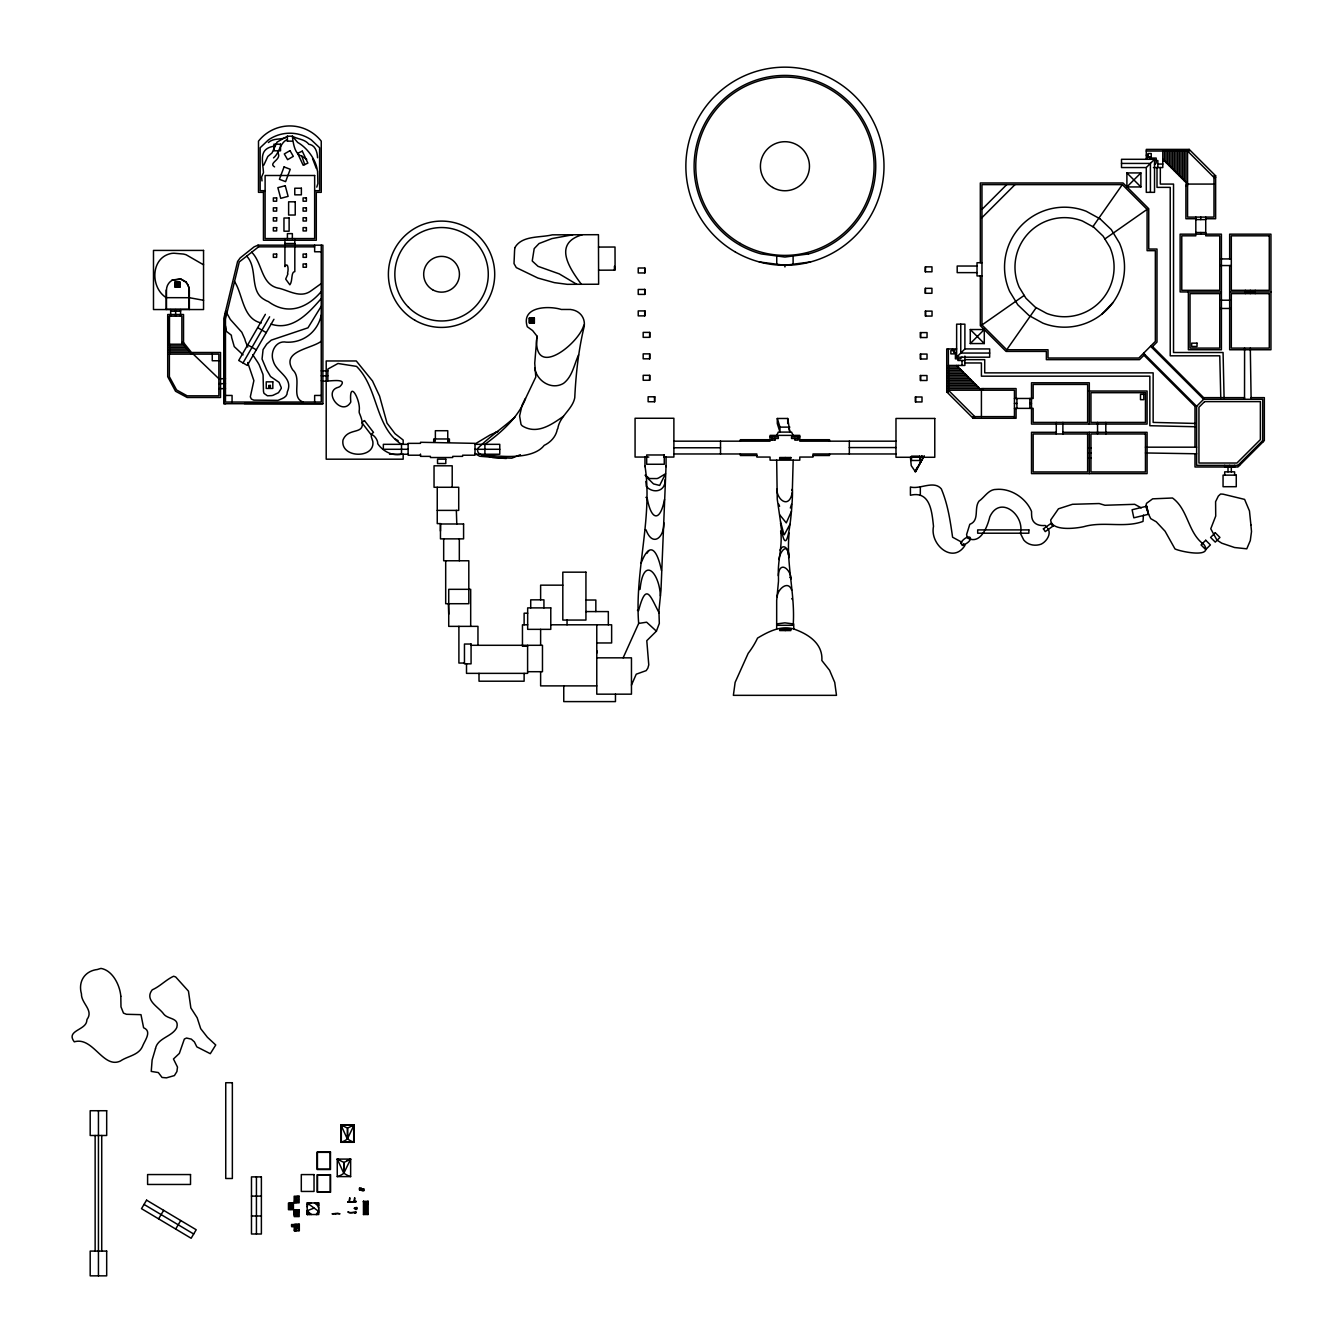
<?xml version="1.0" encoding="UTF-8"?>
<svg xmlns="http://www.w3.org/2000/svg" width="1343" height="1343" viewBox="0 0 1343 1343"><rect width="100%" height="100%" fill="white"/><g stroke="black" fill="none" stroke-linecap="round" stroke-linejoin="round"><path stroke-width="1.5" d="M191.596 354.132L181.876 342.583L181.876 316.159L169.369 316.159L169.369 344.228L183.219 344.228M290.105 1209.405L289.383 1208.18L290.105 1209.405L290.81 1208.163L289.702 1206.618L291.129 1206.602L291.951 1208.885L292.656 1207.642L291.23 1207.659L292.656 1207.642M296.635 1215.331L295.477 1214.458L296.182 1213.216L296.904 1214.441L295.376 1216.086L296.652 1215.969L296.081 1214.827L295.376 1216.086L297.626 1214.441L297.642 1216.086M644.707 315.874L644.707 310.921M644.741 294.402L644.741 289.45M644.758 272.948L644.774 267.996L638.227 267.996L638.227 272.948L644.825 272.948L644.825 267.996M649.576 380.27L649.576 375.318L643.179 375.318L643.179 380.27L649.777 380.27L649.777 375.318M649.592 358.816L649.609 353.864L643.179 353.864L643.179 358.816L649.777 358.816L649.777 353.864M649.626 337.345L649.643 332.392L643.179 332.392L643.179 337.345L649.777 337.345L649.777 332.392M654.494 401.742L654.511 396.789M631.462 685.098L636.246 674.186L646.184 670.627L647.846 668.143L648.77 664.869L646.789 640.678L656.408 631.16L659.312 623.437L658.926 610.796L660.974 590.484L666.061 465.803M925.344 293.278L925.344 288.325L931.941 288.325L931.941 293.278L925.344 293.278L925.428 288.325M925.361 271.806L925.377 266.854L931.975 266.854L931.975 271.806L925.361 271.806L925.428 266.854M780.501 521.604L777.244 499.143L776.674 460.162M778.487 580.73L778.487 577.49M778.487 581.284L776.674 600.522L776.674 628.893M780.501 522.847C787.132 574.3 793.394 499.109 792.387 489.121L793.176 460.162M224.852 314.245L223.828 403.538L225.641 403.706M778.487 576.97C777.211 561.441 782.851 546.332 780.652 530.888M297.827 1229.164L298.734 1229.181M263.765 165.189L267.828 156.459L272.058 152.917L277.011 142.14L287.402 136.197L292.354 136.197C293.16 142.593 294.52 154.411 301.839 156.157L304.76 164.652M789.969 524.307L784.295 534.799A2.904 2.904 0 0 1 783.724 533.708L780.585 521.755M570.825 309.478L562.566 309.461A36.849 36.849 0 0 1 561.374 309.478C548.38 305.465 520.698 306.473 527.295 326.752L532.6 330.563L536.965 336.086L534.732 363.214L535.807 376.98L526.288 396.94C518.633 417.153 501.98 431.875 484.907 444.332L484.907 454.723C499.646 456.519 532.751 460.196 544.184 445.356C550.563 442.367 556.019 436.609 557.295 429.273L557.781 428.753C559.511 416.212 572.403 409.632 574.754 397.78C575.862 374.647 578.346 351.581 583.55 329.119C586.606 319.449 580.797 310.921 571.228 309.595M790.356 508.04L791.514 504.364M1244.592 348.106L1244.525 399.291M596.779 650.667L596.779 653.134M289.467 1203.966L289.467 1204.973M289.903 1203.882L289.903 1205.04M291.162 1204.705L290.827 1203.479L290.122 1204.604L291.078 1203.63M290.625 1203.446L290.659 1204.705L290.743 1203.63M536.965 336.086L536.747 338.973M789.164 533.02C785.856 563.959 795.409 594.261 793.176 625.284L776.674 625.284M335.884 1213.552C328.599 1213.837 333.098 1214.173 337.613 1213.35C343.439 1214.425 337.513 1213.333 335.733 1213.686M355.777 1212.293C353.713 1212.259 348.542 1213.468 347.904 1211.789C349.348 1214.223 360.159 1210.631 354.921 1213.333C355.895 1211.94 356.466 1212.209 355.71 1212.427M644.959 465.803C653.034 517.609 634.484 571.211 638.664 623.437L623.135 657.835M778.252 591.088L777.647 592.364M366.874 1202.371A7.454 6.262 77.1 0 1 368.032 1201.347L365.8 1212.024A9.082 7.638 77.1 0 1 363.483 1214.525L368.032 1214.492L368.032 1201.364L363.466 1201.364L363.466 1214.492M663.727 522.612C664.6 537.116 652.732 547.843 646.084 529.981L645.446 529.578M294.402 1209.909L294.016 1211.99L295.611 1212.393L296.014 1210.782L294.402 1210.396M294.604 1211.638L294.201 1213.233L295.813 1213.636L296.199 1212.024M295.544 1212.276L295.947 1210.177L294.335 1209.791L293.949 1211.403L297.626 1212.36L298.012 1210.748L296.417 1210.362L295.729 1213.518M297.542 1212.242L297.894 1210.832L296.484 1210.479M297.542 1225.269L297.206 1226.679L298.683 1227.133L299.086 1225.538L297.474 1225.135L297.088 1226.747L298.616 1227.015M288.846 1204.419L289.047 1203.345M525.281 398.468L522.074 405.099L519.607 415.977L520.983 424.22A4.969 4.969 0 0 0 522.679 426.134C537.267 434.813 551.704 424.539 563.456 416.28M664.5 499.462C660.118 522.326 651.187 520.748 647.175 498.102L645.916 497.346M307.178 1206.87L308.084 1203.882L311.257 1202.959M665.087 479.72C665.658 491.672 653.134 494.023 646.336 486.451L645.882 481.466M778.369 575.694C779.158 559.779 791.01 569.331 790.943 579.051M583.819 325.14C579.186 343.086 535.152 378.793 536.629 339.897M777.228 596.812C777.295 589.476 788.207 579.639 791.665 590.114M318.727 1209.942L316.83 1214.525L318.727 1212.544M316.78 187.13L317.888 183.504L317.586 171.3A6.362 6.362 0 0 1 317.183 169.571C315.622 158.961 306.473 147.243 297.693 142.459L292.354 136.197C298.045 139.454 304.676 138.967 308.924 144.339A9.166 9.166 0 0 0 310.032 144.473C315.655 145.934 317.317 152.598 317.569 157.769M780.031 550.126C784.043 541.447 790.322 551.654 788.626 557.899M321.246 306.204L307.967 327.826L271.286 340.132L266.72 344.093L263.077 349.6L262.053 359.017L266.653 369.896L270.514 376.51L279.075 382.369L281.191 387.422A3.643 3.643 0 0 1 281.224 388.496L278.521 392.66L272.931 395.346A30.553 30.553 0 0 1 271.571 395.614L267.408 395.782L264.101 393.449A2.636 2.636 0 0 1 263.866 392.861L263.681 392.274A30.62 30.62 0 0 1 263.463 391.216L263.094 375.52A26.39 26.39 0 0 0 262.909 374.227L259.233 364.91A43.396 43.396 0 0 0 256.429 360.344L252.753 354.77M340.837 1142.289A22.008 20.968 63.2 0 0 347.35 1138.998L354.199 1124.779L340.837 1124.779L340.837 1142.289L354.199 1142.289L354.199 1124.779A22.025 20.968 63.2 0 0 350.792 1126.122M337.261 1176.602A22.008 20.968 63.2 0 0 343.791 1173.312L350.641 1159.093L337.261 1159.093L337.261 1176.602L350.641 1176.602L350.641 1159.093A22.025 20.968 63.2 0 0 347.233 1160.436M791.766 490.464L792.387 489.121M273.519 157.903C279.495 153.018 279.797 143.399 286.546 139.89L287.402 141.149L292.338 141.149M778.99 559.527C779.293 552.947 787.233 541.682 788.274 554.709M290.289 1204.956L289.853 1205.863M290.172 1206.014L290.608 1205.091L290.206 1206.115M641.081 563.204C650.935 537.25 658.204 554.323 661.444 570.54M792.32 492.159C789.449 509.501 776.959 500.066 776.842 489.221M923.866 456.251L915.406 471.746L911.259 465.668L910.42 457.275M914.885 471.594L917.37 467.196M915.641 471.712L921.852 459.977L917.571 467.431M922.104 455.831L919.703 458.92L921.718 455.831M265.36 314.329L238.718 360.461L247.297 365.414L273.938 319.281M243.016 362.946L269.641 316.797M158.592 1218.856L163.661 1210.345M175.664 1229.046L180.751 1220.535M296.786 1227.485L295.947 1226.982L296.803 1227.452M295.813 1229.987L296.249 1229.315M318.727 1208.129L317.401 1205.107L318.727 1202.959L307.178 1202.959L307.178 1214.525L318.727 1214.525L318.727 1202.959M321.246 315.085C317.804 331.687 303.35 343.053 286.361 342.163C275.802 340.081 269.775 352.286 273.284 361.099C276.272 372.582 293.781 377.333 287.335 391.854C287.335 397.578 282.08 398.451 277.984 400.365L253.76 400.13L251.359 399.039L250.318 396.84L253.877 380.64L247.7 362.543M1147.929 156.829L1151.236 156.829L1151.236 153.522L1147.929 153.522L1147.929 156.829L1146.284 159.297L1146.284 149.392L1189.21 149.392L1215.633 175.815L1215.633 218.741L1205.729 218.741M578.564 354.871C574.166 364.507 572.437 376.544 563.54 383.359C551.52 390.477 536.814 381.009 534.749 368.167M1006.73 349.751L1048.01 349.751L1048.01 358.01L1138.83 358.01L1155.349 341.391L1155.349 250.671L1147.09 250.671L1147.09 209.39L1122.328 184.629L981.968 184.629L981.968 324.989L1006.73 349.751L1036.192 307.665M1092.866 226.715L1122.328 184.629M924.353 455.965L922.037 459.91M515.091 416.951C502.987 427.779 488.886 437.214 477.722 448.461C475.892 456.637 487.794 455.092 492.562 457.443L511.75 458.198L520.413 454.706M321.246 291.549C307.547 307.799 287.805 315.941 268.298 301.537A19.541 19.541 0 0 1 264.47 299.657C248.975 291.23 258.276 268.231 246.692 256.127M316.142 1214.525L318.727 1211.436L307.178 1202.959M307.178 1214.525L308.269 1213.3L307.178 1210.698L314.061 1208.129M368.032 1201.364L365.8 1203.832L365.749 1212.007A10.173 8.562 -77.1 0 0 368.016 1214.508M321.246 283.541L311.341 290.642C301.117 298.415 290.088 291.23 279.764 288.426C260.743 285.606 262.943 263.362 251.695 252.215M321.246 298.532C308.756 312.969 292.388 331.234 270.984 324.099M1102.133 313.926L1112.944 302.595M1262.689 442.233L1262.689 399.291L1203.647 399.291L1151.74 347.401L1156.995 342.079L1156.995 249.026L1148.752 249.026L1148.752 208.719L1123.017 182.967L980.323 182.967L980.323 262.724M307.178 1204.637L308.823 1202.959M174.959 286.982L179.912 286.982L174.959 286.982L174.959 282.03L179.912 282.03L179.912 286.982M179.425 286.495L179.912 282.03M529.394 323.025L529.394 318.073L529.394 323.025L534.363 323.025L534.363 318.073L529.394 318.073M529.881 318.56L534.363 318.073M981.968 209.39L1006.73 184.629M981.968 217.65L1014.989 184.629M956.636 357.188L964.895 348.928L989.673 348.928L989.673 357.188L956.636 357.188L956.636 324.167L964.895 324.167L964.895 348.928M970.284 343.556L984.285 329.539L984.285 343.556L970.284 343.556L970.284 329.539L984.285 329.539M1126.895 186.946L1140.895 172.928L1140.895 186.946L1126.895 186.946L1126.895 172.928L1140.895 172.928M1146.284 167.556L1154.527 159.297L1121.506 159.297L1121.506 167.556L1146.284 167.556L1146.284 192.334L1154.527 192.334L1154.527 159.297M1213.988 177.461L1215.633 175.815L1213.988 175.815L1213.988 217.096L1187.565 217.096L1187.565 151.037L1213.988 177.461L1215.633 177.461M1144.756 354.418L1139.519 359.655L1046.365 359.655L1046.365 351.413L1006.058 351.413L980.323 325.678L980.323 275.936M359.488 1189.864L361.133 1188.202L361.133 1189.864L359.488 1189.864L359.488 1188.202L361.133 1188.202M362.14 1190.637L363.802 1188.975L363.802 1190.637L362.14 1190.637L362.14 1188.975L363.802 1188.975M1237.91 465.349L1262.689 440.571M294.167 1214.861L295.259 1213.887L294.822 1215.247L293.865 1214.173L295.124 1214.005L294.822 1215.247M314.648 246.827L258.611 246.827L239.272 261.935L225.473 319.063L225.473 402.044L321.246 402.044L321.246 245.181M294.839 1226.512L296.132 1225.387M294.956 1226.545L296.249 1225.521M960.614 542.757C969.931 530.989 976.227 539.97 962.528 545.426L960.614 542.757L962.646 545.376M268.348 142.543C273.452 137.943 280.032 139.89 285.706 137.657M1043.326 528.907L1051.149 523.334L1053.063 526.02L1045.24 531.61L1043.461 528.823M981.968 324.989L1024.205 295.41M1104.853 238.97L1147.09 209.39M954.168 350.573L954.168 353.88L950.861 353.88L950.861 350.573L954.168 350.573L956.636 348.928L946.731 348.928L946.731 391.871L973.155 418.277L1016.08 418.277L1016.08 408.373M497.951 431.472L491.488 434.343A35.036 35.036 0 0 1 490.363 434.796L474.683 444.18M791.43 511.381L786.276 522.897L779.83 514.973M295.477 1213.636L296.904 1213.619M289.551 1208.918L290.088 1207.76M290.424 1207.659L290.407 1206.199L289.702 1207.441L290.978 1207.323M294.402 1226.159L295.863 1225.404M354.199 1124.779L347.686 1128.07L347.518 1138.982L347.35 1128.07L340.837 1124.779L347.35 1138.998M350.641 1159.093L344.127 1162.383L343.959 1173.295L343.791 1162.383L337.261 1159.093L343.791 1173.312M638.664 623.437L646.621 622.195L656.408 631.16M527.665 671.701L542.471 671.701L542.471 645.295L471.074 645.295M321.246 341.273C311.156 348.979 280.872 350.959 292.64 369.778C302.729 378.81 290.155 397.545 303.182 402.044M963.569 543.697L964.929 545.459C952.926 564.513 929.608 544.503 933.503 526.338C931.941 512.657 930.665 490.464 910.42 495.248L910.42 486.989C919.955 489.691 933.872 479.904 941.342 488.936C947.889 504.548 950.156 520.345 952.59 537.217L961.924 542.303M258.057 245.181L254.146 246.827L240.145 257.957L237.593 261.482L223.828 318.476L223.828 403.706L322.891 403.706L322.891 245.181L258.057 245.181L258.611 246.827M172.005 280.049L180.785 278.908L185.955 281.896M582.241 234.74C552.745 243.419 569.281 268.08 581.385 284.28M295.846 1197.587L297.407 1197.016M295.829 1197.704L297.474 1197.201M638.966 589.577L640.074 589.241C643.482 554.709 659.598 573.209 660.353 595.923M274.795 146.034C258.746 148.452 262.473 159.481 263.463 172.273A1.863 1.863 0 0 1 263.11 173.465L261.633 177.007L261.986 180.919M1146.754 506.21L1132.099 509.752L1133.828 517.827L1148.483 514.268L1146.67 506.227L1148.483 514.268M572.773 234.773L551.956 238.584L539.063 243.536L534.195 248.606L532.231 260.995L538.023 266.334L559.259 273.888L576.751 284.296M295.51 1197.234L297.139 1196.949M759.282 261.935L784.933 265.31L810.568 261.935M776.674 623.907L784.933 622.85L793.747 623.975L793.747 628.977C807.882 633.93 822.974 643.23 821.866 660.521L829.571 670.291L834.725 682.378L836.488 695.338L733.379 695.338L735.125 682.378L748.185 653.336A84.256 84.256 0 0 0 757.57 638.076C768.465 631.579 780.753 625.2 793.864 628.994M506.294 458.517L490.682 457.208A58.169 58.169 0 0 0 488.332 456.956L479.736 456.267L474.75 453.514M598.508 247.078L615.01 247.028L615.094 270.144L598.575 270.195M1146.284 151.037L1189.21 151.037L1189.21 149.392M1146.284 155.167L1147.929 155.167M1149.574 158.054L1156.189 158.054L1156.189 163.023L1154.527 164.669M1156.189 160.539L1157.834 160.539L1157.834 167.556M1162.786 160.959L1164.448 160.959L1164.448 151.037M1121.506 163.426L1150.414 163.426L1150.414 192.334M1157.834 164.047L1162.786 164.047M1153.436 167.556L1162.786 167.556L1162.786 151.037M1213.988 184.075L1185.903 184.075L1185.903 218.741L1195.824 218.741M1185.903 185.72L1187.565 185.72M265.108 190.689L260.156 190.689L260.156 147.747L268.415 139.924A37.654 37.654 0 0 1 311.341 139.924L319.6 147.747L319.6 190.689L314.648 190.689M1195.824 219.581L1205.729 219.581M1195.824 232.507L1205.729 232.507M284.917 243.519L294.822 243.519M321.246 251.779L314.648 251.779L314.648 245.181M1219.746 258.93L1231.313 258.93M981.968 262.724L977.016 262.724L977.016 275.936L981.968 275.936M1219.746 265.545L1231.313 265.545M977.016 266.032L957.19 266.032L957.19 272.629L977.016 272.629M174.959 282.03L179.425 282.5M1221.408 291.951L1180.128 291.951L1180.128 234.169L1221.408 234.169L1221.408 349.751L1188.37 349.751L1188.37 291.951M1229.668 291.951L1270.948 291.951M1219.746 300.211L1231.313 300.211M1219.746 308.47L1231.313 308.47M170.662 311.207L180.583 311.207M530.569 320.624L533.188 320.624M530.569 320.893L533.188 320.893M530.569 321.296L533.188 321.296M530.569 321.749L533.188 321.749M529.881 322.538L534.363 323.025M181.876 342.583L183.538 342.583L191.512 352.487L220.521 352.487L220.521 397.494L187.181 397.494L175.53 391.233L167.707 376.695L167.707 314.514L183.538 314.514L183.538 342.583M169.369 345.873L184.545 345.873M169.369 347.535L185.871 347.535M169.369 349.18L187.197 349.18M169.369 350.842L188.54 350.842M954.168 352.235L955.41 352.235L955.41 358.833L960.363 358.833L962.008 357.188M169.369 352.487L189.867 352.487M989.673 353.058L960.765 353.058L960.765 324.167M169.369 354.132L218.859 354.132L218.859 395.832L187.181 395.832L176.588 389.957L169.369 376.695L169.369 316.159M964.895 359.655L984.721 359.655L984.721 372.867L1153.15 372.867L1153.15 422.407L1194.985 423.431M218.859 360.747L212.261 360.747L212.261 354.132M964.895 360.495L957.878 360.495L957.878 358.833M964.895 362.963L981.414 362.963L981.414 376.174L1149.843 376.174L1149.843 425.714L1194.985 426.738M948.376 365.447L964.895 365.447L964.895 356.08M948.376 367.092L958.298 367.092L958.298 365.447M948.376 368.737L959.943 368.737M948.376 370.399L961.588 370.399M321.246 370.869L327.843 370.869M948.376 372.045L963.25 372.045M948.376 373.707L964.895 373.707M948.376 375.352L966.607 375.352M321.246 375.822L327.843 375.822M948.376 376.997L968.202 376.997M948.376 378.659L969.847 378.659M225.473 378.709L218.859 378.709L193.241 354.132M948.376 380.304L971.509 380.304M321.246 380.774C325.207 382.621 350.12 376.443 339.897 386.549A18.282 18.282 0 0 1 338.352 387.271C322.119 391.619 342.112 417.337 350.775 402.044C348.794 377.685 361.149 400.986 359.152 411.042A41.751 41.751 0 0 0 359.252 412.788C370.265 438.741 348.995 424.741 342.969 440.101C340.182 458.551 375.738 458.953 372.766 441.142A8.897 8.897 0 0 1 372.179 439.463C368.251 429.491 378.189 437.969 377.719 443.677C382.654 451.181 392.408 456.385 401.507 454.236L401.507 444.332C374.563 426.906 378.642 388.396 356.55 366.387L337.983 363.5L327.843 369.073L327.843 380.774M948.376 381.949L973.155 381.949M218.859 383.662L225.473 383.662M948.376 383.611L974.8 383.611M948.376 385.256L976.462 385.256M948.376 386.902L978.107 386.902M218.859 388.631L225.473 388.631M948.376 388.563L979.752 388.563M1089.307 391.031L1147.09 391.031L1147.09 424.069L1031.508 424.069L1031.508 382.789L1089.307 382.789L1089.307 424.069M946.731 391.871L948.376 391.871L948.376 348.928M225.473 395.446L232.07 395.446L232.07 402.044M321.246 395.446L314.648 395.446L314.648 402.044M1152.563 346.561L1203.647 397.646L1244.525 397.646M1014.435 398.468L1033.153 398.468L1033.153 384.434L1087.645 384.434L1087.645 422.407L1033.153 422.407L1033.153 408.373L1014.435 408.373M1014.435 403.42L1016.92 403.42M1029.846 403.42L1031.508 403.42M1143.934 355.24L1194.985 406.291L1196.63 406.291L1203.647 399.291L1203.647 397.646M1014.435 416.632L973.155 416.632L973.155 418.277L974.8 416.632L948.376 390.209L1014.435 390.209L1014.435 418.277M777.295 418.479L779.981 427.124L779.981 432.093L777.295 423.565L777.295 418.479L787.703 418.479L789.885 432.093L789.012 428.686M779.981 427.124L789.885 427.124M1056.27 432.312L1031.508 432.312L1031.508 473.609L1147.09 473.609L1147.09 432.312L1062.884 432.312M770.059 436.828L778.319 436.828L778.319 438.489L771.721 438.489L771.889 440.068L775.012 440.135L775.012 438.489M799.79 436.828L791.531 436.828L791.531 438.489L798.145 438.489M770.059 439.715L740.346 439.715L740.346 441.175M799.79 439.715L829.504 439.715L829.504 441.175M673.884 441.175L770.059 441.175L770.059 435.384L799.79 435.384L799.79 441.175L895.982 441.175M408.121 444.332L383.343 444.332L383.343 449.284L408.121 449.284M475.002 444.332L499.764 444.332L499.764 454.236L475.002 454.236M1145.445 447.185L1196.63 447.185M849.33 447.572L895.982 447.572M673.884 447.773L720.519 447.773M1087.645 448.008L1090.952 448.008M475.002 449.284L499.764 449.284M1087.645 452.96L1090.952 452.96M1145.445 452.96L1196.63 453.783L1194.985 453.783L1194.985 466.995L1237.91 466.995L1264.334 440.571L1264.334 397.646L1251.122 397.646L1251.122 399.291L1250.299 348.106M673.884 453.968L756.848 453.968L756.848 457.056L770.059 457.056L770.059 460.162L799.79 460.162L799.79 457.056L813.002 457.056L813.002 453.968L895.982 453.968M389.537 454.236L408.121 454.236M420.51 455.21L408.121 455.21L408.121 443.358L420.51 443.358L420.51 442.283L475.002 443.358L475.002 455.21L462.613 455.21L462.613 456.368L452.709 456.368L452.709 457.527L430.415 457.527L430.415 456.368L420.51 456.368L420.51 454.052M756.848 455.512L740.346 455.512L740.346 453.968M813.002 455.512L829.504 455.512L829.504 453.968M648.803 457.056L635.071 457.056L635.071 418.261L673.884 418.261L673.884 457.056L663.66 457.056M1087.645 457.913L1090.952 457.913M1239.572 465.349L1196.63 465.349L1196.63 406.291L1143.598 353.259M437.247 510.39L458.718 510.39L458.718 487.274L434.041 487.274L434.041 465.803L452.205 465.803L452.205 487.274M562.818 585.162L540.625 585.162L540.625 599.834M585.934 600.019L595.839 600.019L595.839 611.585M585.934 611.585L608.329 611.585L608.329 624.797M527.665 613.197L524.123 613.197L524.123 624.797M527.665 624.797L522.461 624.797L522.461 646.252L527.598 646.252M550.781 624.797L611.636 624.797L611.636 642.961L596.779 642.961M596.779 657.835L631.462 657.835L631.462 694.163L596.779 694.163L596.779 624.797M464.46 663.039L458.903 663.039L458.903 626.358M596.779 685.887L540.625 685.887L540.625 671.701M317.2 1174.672L317.2 1192.181L330.579 1192.181L330.579 1174.672L317.536 1175.007L317.536 1191.845L330.244 1191.845L330.244 1175.007L317.855 1175.007M251.477 1196.109L261.381 1196.109M296.215 1200.843L294.57 1200.843L294.57 1202.489L296.215 1202.489L296.45 1200.558L298.096 1200.558L298.096 1202.22L296.45 1202.22L296.551 1200.659M347.871 1201.817L356.13 1201.817M365.716 1212.914L367.378 1212.914M251.477 1215.986L261.381 1215.986M291.632 1224.564L293.613 1224.564L293.613 1226.545L291.632 1226.545L291.632 1224.564L291.716 1226.444M291.767 1226.411L293.479 1226.411M244.258 403.572L322.891 403.706M261.264 322.992C242.495 318.744 243.184 295.074 234.538 281.51M203.548 300.278L189.346 297.71L166.23 297.659C149.963 287.402 150.601 257.201 171.585 253.407A31.846 31.846 0 0 1 174.019 253.239L183.353 254.045A30.62 30.62 0 0 1 186.173 254.784L203.548 264.806M274.576 166.901C267.693 162.805 282.567 159.683 277.732 152.582M295.242 1224.531L296.87 1224.833M301.839 156.157L306.708 159.28M637.438 610.293L638.613 610.578C646.352 580.797 650.398 596.745 659.245 613.096M295.796 1200.491L297.223 1200.843M294.486 1210.513L295.896 1210.866M294.671 1211.755L296.081 1212.108M308.269 1213.3L311.257 1214.525L307.178 1210.698M296.853 1199.45L295.342 1198.745L296.753 1199.618M257.671 327.642L266.25 332.594M247.716 344.866L256.312 349.818M144.037 1204.419L193.677 1233.999M398.149 440.672L395.346 439.077M315.286 1202.959L318.727 1205.259L317.855 1202.959M314.564 1202.959L317.401 1205.107M185.787 282.064L180.717 279.143L172.139 280.267A11.315 11.315 0 0 0 166.482 290.088L166.482 309.31L189.094 309.31L189.094 290.088A11.315 11.315 0 0 0 185.804 282.064A11.332 11.332 0 0 1 189.094 290.088M789.902 577.356L790.842 578.128M645.278 475.019L649.357 478.528L657.046 478.578A41.851 41.851 0 0 0 658.641 477.957L665.507 473.743L659.665 485.427L653.655 483.95A18.869 18.869 0 0 1 652.866 483.295L649.576 480.005A4.465 4.465 0 0 0 649.005 479.652L645.328 475.422M1150.565 346.242L1151.74 347.401M1162.786 159.297L1187.565 184.075M1126.895 172.928L1140.895 186.946M970.284 329.539L984.285 343.556M956.636 365.447L981.414 390.209M362.14 1188.975L363.802 1190.637M359.488 1188.202L361.133 1189.864M290.122 1203.446L290.323 1204.637M1141.231 507.872L1134.701 504.313L1104.92 505.253L1099.162 503.541L1072.486 504.296L1058.452 508.812L1050.679 520.01C1051.502 531.375 1075.625 528.521 1083.818 526.674C1103.123 521.05 1124.494 528.252 1143.011 521.42L1143.447 515.141M478.998 673.363L479.031 681.203L524.123 681.203L524.123 673.414M363.466 1201.364L365.699 1203.832L365.8 1212.024L363.466 1201.364A8.31 6.967 -77.1 0 1 364.44 1202.186M307.178 1212.091L309.36 1214.525M1046.768 527.127L1045.274 525.482C1038.038 526.171 1031.709 523.451 1031.609 515.04A83.938 83.938 0 0 1 1031.542 511.448C1026.186 498.253 1010.977 488.097 996.439 489.406C988.599 489.188 984.788 497.111 979.03 501.107C973.675 508.141 979.92 520.513 969.797 524.307L966.591 534.598L967.464 537.989C980.457 545.174 987.374 526.792 989.791 516.937C999.813 494.66 1024.86 514.738 1020.428 533.406L1023.752 540.004C1027.999 545.09 1034.983 546.332 1041.06 544.2C1046.315 541.817 1051.989 533.725 1047.624 528.252M316.377 168.513L312.533 158.541M243.066 354.871L234.253 346.612L231.667 337.563A45.226 45.226 0 0 0 231.315 335.162L226.463 331.385L225.473 325.946M1051.015 523.434L1052.929 526.12M791.766 598.558L792.37 599.465M247.783 347.048L245.433 341.24A48.868 48.868 0 0 0 244.762 338.872L241.824 332.275L230.308 319.416L226.883 313.221M781.206 532.701L781.29 532.852A23.57 23.57 0 0 0 781.592 533.456M778.705 504.145L779.595 506.294M1147.61 512.203L1150.733 518.65L1156.289 521.823L1165.103 531.257L1174.991 548.934C1180.564 551.654 1214.257 558.671 1203.848 544.419C1187.732 532.886 1188.404 509.551 1172.506 498.001L1152.647 498.841L1146.519 503.34L1145.831 506.244L1147.409 511.263M440.454 531.073L440.504 523.602L437.247 523.602L437.247 487.274M307.967 1214.525L307.178 1211.47L307.48 1214.525M456.788 523.988L456.351 510.39M448.377 603.712L448.73 614.171M1224.077 397.646L1223.07 352.504L1173.53 352.504L1173.53 184.075L1160.318 184.075L1160.318 167.556M1220.77 397.646L1219.763 355.811L1170.223 355.811L1170.223 187.365L1157.011 187.365L1157.011 167.556M614.423 266.283L614.439 270.144M1255.252 290.306L1255.252 293.613M1250.299 290.306L1250.299 293.613M1245.347 290.306L1245.347 293.613M1234.62 465.349L1234.62 467.079L1224.698 467.079L1224.698 465.349M1234.62 475.137L1234.62 471.846L1224.698 471.846L1224.698 475.137M1231.313 467.079L1231.313 471.846M1229.668 258.93L1229.668 234.169L1270.948 234.169L1270.948 349.751L1229.668 349.751L1229.668 265.545M1229.668 465.349L1229.668 467.079M1228.006 467.079L1228.006 471.846M1205.729 217.096L1205.729 235.814L1219.746 235.814L1219.746 290.306L1181.773 290.306L1181.773 235.814L1195.824 235.814L1195.824 217.096M1200.776 217.096L1200.776 219.581M1200.776 232.507L1200.776 234.169M1194.985 406.291L1194.985 447.185M1185.903 151.037L1185.903 182.413M1184.257 151.037L1184.257 180.768M1182.612 151.037L1182.612 179.123M1180.95 151.037L1180.95 177.461M1179.305 151.037L1179.305 175.815M1177.66 151.037L1177.66 174.17M1175.998 151.037L1175.998 172.508M1174.353 151.037L1174.353 170.863M1172.691 151.037L1172.691 169.201M1171.046 151.037L1171.046 167.556M1169.4 151.037L1169.4 165.911M1167.738 151.037L1167.738 164.249M1166.093 151.037L1166.093 162.604M1149.574 156.829L1149.574 159.297M1105.809 422.407L1105.809 433.974M1097.55 422.407L1097.55 433.974M1089.307 432.312L1089.307 473.609M1062.884 422.407L1062.884 433.974M1056.27 422.407L1056.27 433.974M1029.846 398.468L1029.846 408.373M1016.92 398.468L1016.92 408.373M1016.08 398.468L1016.08 388.563L981.414 388.563L981.414 416.632M983.059 388.563L983.059 390.209M962.008 360.495L962.008 365.447M952.506 348.928L952.506 350.573M925.545 311.123L925.545 316.075M920.593 332.594L920.593 337.546M920.593 354.065L920.593 359.017M920.593 375.536L920.593 380.489M920.324 457.275L920.324 462.345M920.324 486.989L920.324 495.248M915.641 396.991L915.641 401.943M849.33 441.175L849.33 453.968M798.145 436.828L798.145 440.135L794.838 440.135L794.838 438.489M793.109 255.976L793.109 264.235M793.176 435.384L791.531 432.093L778.319 432.093L776.674 435.384M787.703 418.479L787.703 423.565M785.269 457.51L785.269 458.836M785.269 629.246L785.269 630.572M784.933 265.31L784.933 266.955M776.741 255.976L776.741 264.235M774.81 438.54L774.81 440.068M771.721 436.828L771.721 440.135M720.519 441.175L720.519 453.968M666.061 457.056L666.061 466.676M644.959 457.056L644.959 466.676M615.463 694.163L615.463 701.6L563.758 701.6L563.758 685.887M567.048 620.063L567.048 624.797M543.932 607.892L543.932 599.834L530.72 599.834L530.72 607.892M540.625 629.347L540.625 645.295M533.876 318.56L533.876 322.538M527.598 645.295L527.598 673.363L466.508 673.363L466.508 663.845M477.957 645.295L477.957 626.358L448.73 626.358L448.73 589.325L470.688 589.325L470.688 626.358M459.323 538.862L459.323 560.77M449.401 442.283L449.401 438.976L433.705 438.976L433.705 442.283M447.756 438.976L447.756 430.717L435.367 430.717L435.367 438.976M445.691 560.77L445.691 603.712L468.808 603.712L468.808 560.77L443.677 560.77L443.677 538.862M403.169 444.332L403.169 440.034L395.01 433.655L387.019 423.129L379.565 396.101L372.498 380.959L356.281 360.965L326.198 360.965L326.198 459.188L403.169 459.188L403.169 454.236M298.566 1224.363L298.566 1227.67L296.921 1227.67L296.921 1224.363M296.115 1200.944L296.115 1202.405M294.822 238.567L294.822 271.605C290.726 271.924 292.925 280.805 289.87 284.817L285.69 279.109L287.906 273.955A4.801 4.801 0 0 0 287.553 273.183C288.863 269.003 287.687 261.532 284.917 266.653L284.917 238.567M292.354 238.567L292.354 233.615L287.402 233.615L287.402 238.567M287.402 136.214L287.402 141.149M256.429 1176.888L256.429 1233.999M225.641 310.955L225.641 314.665M189.346 290.071L189.346 309.545M180.583 309.545L180.583 316.159M178.619 283.188L178.619 285.807M178.166 283.188L178.166 285.807M177.763 283.188L177.763 285.807M177.511 283.188L177.511 285.807M175.631 309.545L175.631 316.159M175.429 282.5L175.429 286.495M170.662 309.545L170.662 316.159M166.23 290.071L166.23 309.545M101.732 1135.49L101.732 1251.088M98.442 1110.728L98.442 1275.85M95.135 1135.49L95.135 1251.088M337.261 1159.093A24.762 23.57 -63.2 0 1 340.115 1160.201M350.641 1176.602A24.745 23.57 -63.2 0 1 344.127 1173.312M481.986 454.79A6.732 6.732 0 0 1 481.348 454.757M496.893 431.623A7.924 7.924 0 0 1 495.131 432.614M646.839 553.434A25.668 25.668 0 0 1 648.904 550.697M340.837 1124.779A24.762 23.57 -63.2 0 1 343.674 1125.887M354.199 1142.289A24.745 23.57 -63.2 0 1 347.686 1138.998M915.406 396.991L915.406 401.943L922.003 401.943L922.02 396.991L915.406 396.991M920.391 375.536L920.391 380.489L926.989 380.489L926.989 375.536L920.391 375.536M920.425 354.065L920.408 359.017L927.023 359.017L927.023 354.065L920.425 354.065M920.442 332.594L920.442 337.546L927.039 337.546L927.056 332.594L920.442 332.594M925.428 311.123L925.428 316.075L932.025 316.075L932.042 311.123L925.428 311.123M1250.904 524.928L1251.508 531.543L1250.299 540.574L1246.774 548.817L1234.586 547.524L1221.744 543.176L1216.976 540.138L1210.765 528.789L1215.717 516.065L1215.6 501.678L1218.319 496.121L1220.569 494.023L1223.087 494.174L1244.608 499.395L1249.46 510.928L1250.904 524.928M155.486 1048.682L152.128 1059.98L151.239 1071.412L158.356 1072.57L162.05 1077.455L166.448 1077.858L174.405 1075.575L176.907 1071.563L177.494 1067.097L173.465 1058.989L179.341 1053.432L184.344 1039.062L186.509 1038.038L191.327 1039.129L194.399 1041.916L196.598 1046.382A2.031 2.031 0 0 0 198.076 1047.473L210.297 1053.701L215.736 1044.988L207.426 1037.283L200.711 1028.688L197.169 1017.759L190.857 1007.938L188.456 991.151L175.681 976.965L173.633 976.243C165.911 979.752 160.102 986.4 152.246 989.825C144.037 1000.25 158.726 1006.881 163.678 1014.015C168.043 1019.69 179.442 1017.373 176.789 1027.546C172.391 1036.779 157.467 1037.837 155.486 1048.682M120.803 996.237L120.988 1006.881L123.472 1013.092L126.427 1014.284L140.981 1014.67L143.6 1027.764C152.447 1031.407 144.574 1040.691 142.425 1046.533C138.463 1055.413 127.585 1056.034 120.4 1061.037C103.058 1069.095 93.137 1036.242 74.285 1041.832C65.723 1030.652 84.928 1030.333 86.674 1021.519A24.174 24.174 0 0 1 87.043 1019.371C93.96 1010.238 81.084 1003.271 81.453 993.904C77.894 981.397 84.928 970.905 97.351 969.512A57.514 57.514 0 0 1 100.994 968.421C112.711 970.401 119.93 985.292 120.803 996.237M514.789 247.834L514.772 248.17A57.161 57.161 0 0 1 514.688 249.479A15.814 15.814 0 0 1 514.57 250.705L514.016 263.597L516.3 267.61L537.871 278.035L554.34 282.634L567.3 284.33L598.625 284.229L598.458 234.689L552.309 234.84C539.936 237.896 521.772 235.226 514.789 247.834M291.616 1203.194L291.196 1206.467L292.841 1206.685L293.261 1203.395L291.616 1203.194M294.788 1227.351L294.386 1230.624L296.014 1230.843L296.434 1227.552L294.788 1227.351M296.887 1210.698L296.467 1213.971L298.112 1214.173L298.532 1210.899L296.887 1210.698M354.334 1208.264C356.734 1212.192 359.488 1205.225 354.334 1208.264M295.729 1200.373L295.342 1201.968L296.937 1202.371L297.34 1200.76L295.729 1200.373M289.433 1203.529L289.232 1204.587L289.433 1203.529M284.061 166.935L279.411 179.307L285.606 181.641L290.239 169.268L284.061 166.935M146.572 1200.155L141.502 1208.666L191.142 1238.263L196.212 1229.752L146.572 1200.155M1204.604 401.607L1198.946 407.248L1198.946 463.033L1236.953 463.033L1260.372 439.614L1260.372 401.607L1204.604 401.607M1205.729 540.255L1201.062 544.922L1205.729 549.589L1210.396 544.922L1205.729 540.255M1215.264 532.768L1210.597 537.435L1215.264 542.102L1219.931 537.435L1215.264 532.768M364.457 420.611L361.838 422.625L370.886 434.41L373.505 432.412L364.457 420.611M298.885 1229.382L298.599 1230.406L298.885 1229.382M290.021 150.634L284.296 153.941L287.603 159.666L293.311 156.359L290.021 150.634M302.293 151.138L297.626 153.32L303.199 165.29L307.883 163.107L302.293 151.138M298.045 1226.982L297.726 1227.989L298.045 1226.982M285.253 185.703L277.867 187.684L280.721 198.344L288.107 196.363L285.253 185.703M808.436 253.961L784.933 257.05L761.414 253.961A90.82 90.82 0 0 1 710.531 114.138A90.82 90.82 0 0 1 859.319 114.138A90.82 90.82 0 0 1 808.436 253.961M297.961 1196.479L296.316 1196.663L296.702 1199.954L298.347 1199.752L297.961 1196.479M280.519 144.205L273.905 144.205L273.905 150.802L280.519 150.802L280.519 144.205M314.648 175.497L265.108 175.497L265.108 238.567L314.648 238.567L314.648 175.497M301.369 188.221L294.772 188.221L294.772 194.836L301.369 194.836L301.369 188.221M263.446 192.334L258.494 192.334L258.494 141.149A39.971 39.971 0 0 1 321.246 141.149L321.246 192.334L316.293 192.334L316.293 240.229L263.446 240.229L263.446 192.334M276.658 197.908L273.351 197.908L273.351 201.215L276.658 201.215L276.658 197.908M306.389 197.908L303.082 197.908L303.082 201.215L306.389 201.215L306.389 197.908M295.225 201.819L288.627 201.819L288.627 215.031L295.225 215.031L295.225 201.819M276.658 207.812L273.351 207.812L273.351 211.12L276.658 211.12L276.658 207.812M306.389 207.812L303.082 207.812L303.082 211.12L306.389 211.12L306.389 207.812M276.658 217.717L273.351 217.717L273.351 221.024L276.658 221.024L276.658 217.717M306.389 217.717L303.082 217.717L303.082 221.024L306.389 221.024L306.389 217.717M289.114 218.002L283.961 218.002L283.961 231.197L289.114 231.197L289.114 218.002M276.658 227.622L273.351 227.622L273.351 230.929L276.658 230.929L276.658 227.622M306.389 227.622L303.082 227.622L303.082 230.929L306.389 230.929L306.389 227.622M1269.286 235.814L1231.313 235.814L1231.313 290.306L1269.286 290.306L1269.286 235.814M203.548 250.419L153.488 250.419L153.488 309.545L203.548 309.545L203.548 250.419M276.658 254.045L273.351 254.045L273.351 257.352L276.658 257.352L276.658 254.045M306.389 254.045L303.082 254.045L303.082 257.352L306.389 257.352L306.389 254.045M306.389 263.95L303.082 263.95L303.082 267.257L306.389 267.257L306.389 263.95M178.888 283.188L176.118 283.188L176.118 285.807L178.888 285.807L178.888 283.188M644.825 289.45L638.227 289.45L638.227 294.402L644.825 294.402L644.825 289.45M1254.396 290.995L1246.136 290.995L1246.136 293.043L1254.396 293.043L1254.396 290.995M1219.746 293.613L1190.032 293.613L1190.032 348.106L1219.746 348.106L1219.746 293.613M1269.286 293.613L1231.313 293.613L1231.313 348.106L1269.286 348.106L1269.286 293.613M644.825 310.921L638.227 310.921L638.227 315.874L644.825 315.874L644.825 310.921M533.188 319.248L530.569 319.248L530.569 322.018L533.188 322.018L533.188 319.248M1197.016 343.153L1191.677 343.153L1191.677 346.46L1197.016 346.46L1197.016 343.153M272.83 381.848L266.233 381.848L266.233 388.446L272.83 388.446L272.83 381.848M270.379 385.441L268.718 385.441L268.718 387.086L270.379 387.086L270.379 385.441M1145.445 392.693L1090.952 392.693L1090.952 422.407L1145.445 422.407L1145.445 392.693M1143.8 394.338L1140.492 394.338L1140.492 399.677L1143.8 399.677L1143.8 394.338M654.729 396.789L648.132 396.789L648.132 401.742L654.729 401.742L654.729 396.789M934.778 418.462L895.982 418.462L895.982 457.275L934.778 457.275L934.778 418.462M1087.645 433.974L1033.153 433.974L1033.153 471.947L1087.645 471.947L1087.645 433.974M1145.445 433.974L1090.952 433.974L1090.952 471.947L1145.445 471.947L1145.445 433.974M435.367 439.799L434.544 441.461L435.367 439.799M448.579 439.799L447.756 441.461L448.579 439.799M664.265 454.975L646.688 454.975L646.688 464.258L664.265 464.258L664.265 454.975M919.77 456.15L911.511 456.15L911.511 460.498L919.77 460.498L919.77 456.15M790.842 457.51L779.695 457.51L779.695 458.836L790.842 458.836L790.842 457.51M445.792 459.172L437.533 459.172L437.533 463.536L445.792 463.536L445.792 459.172M1236.265 475.137L1223.053 475.137L1223.053 486.703L1236.265 486.703L1236.265 475.137M463.587 523.988L440.47 523.988L440.47 538.862L463.587 538.862L463.587 523.988M1028.872 529.897L977.687 529.897L977.687 533.205L1028.872 533.205L1028.872 529.897M585.934 572.168L562.818 572.168L562.818 620.063L585.934 620.063L585.934 572.168M550.781 607.892L527.665 607.892L527.665 629.347L550.781 629.347L550.781 607.892M790.842 629.246L779.695 629.246L779.695 630.572L790.842 630.572L790.842 629.246M471.074 644.036L464.46 644.036L464.46 663.845L471.074 663.845L471.074 644.036M232.356 1082.727L225.742 1082.727L225.742 1178.499L232.356 1178.499L232.356 1082.727M106.685 1110.728L90.182 1110.728L90.182 1135.49L106.685 1135.49L106.685 1110.728M353.713 1125.266L341.323 1125.266L341.323 1141.785L353.713 1141.785L353.713 1125.266M330.479 1152.009L317.116 1152.009L317.116 1169.518L330.479 1169.518L330.479 1152.009M330.16 1152.344L317.435 1152.344L317.435 1169.182L330.16 1169.182L330.16 1152.344M190.521 1174.554L147.596 1174.554L147.596 1184.459L190.521 1184.459L190.521 1174.554M314.027 1174.588L301.302 1174.588L301.302 1191.442L314.027 1191.442L314.027 1174.588M261.381 1176.888L251.477 1176.888L251.477 1233.999L261.381 1233.999L261.381 1176.888M299.12 1196.227L294.167 1196.227L294.167 1202.824L299.12 1202.824L299.12 1196.227M349.734 1197.922L349.314 1201.716L349.734 1197.922M354.686 1197.922L354.267 1201.716L354.686 1197.922M356.13 1201.414L347.871 1202.237L356.13 1201.414M367.378 1202.186L364.071 1202.186L364.071 1213.736L367.378 1213.736L367.378 1202.186M293.412 1203.076L288.46 1203.076L288.46 1209.69L293.412 1209.69L293.412 1203.076M299.17 1209.993L294.201 1209.993L294.201 1216.59L299.17 1216.59L299.17 1209.993M299.304 1224.228L294.352 1224.228L294.352 1230.843L299.304 1230.843L299.304 1224.228M297.088 1224.967L295.443 1225.001L297.105 1225.135M106.685 1251.088L90.182 1251.088L90.182 1275.85L106.685 1275.85L106.685 1251.088M296.501 1199.635L294.906 1199.249L296.501 1199.652M1099.951 218.775L1086.202 211.254A59.982 59.982 0 0 0 1009.651 291.414L1017.793 304.794L1029.124 315.605L1042.856 323.126A59.982 59.982 0 0 0 1119.407 242.965L1111.265 229.586L1099.951 218.775M1093.773 227.202L1082.424 220.991A49.54 49.54 0 0 0 1019.203 287.201L1025.934 298.247L1035.285 307.178L1046.633 313.389A49.54 49.54 0 0 0 1109.855 247.179L1103.123 236.133L1093.773 227.202M735.393 252.031A99.08 99.08 0 0 0 883.996 166.23A99.08 99.08 0 0 0 735.393 80.429A99.08 99.08 0 0 0 735.393 252.031M414.97 320.289A53.149 53.149 0 0 0 494.711 274.257A53.149 53.149 0 0 0 414.97 228.226A53.149 53.149 0 0 0 414.97 320.289M432.614 289.752A17.879 17.879 0 0 0 459.44 274.257A17.879 17.879 0 0 0 432.614 258.779A17.879 17.879 0 0 0 432.614 289.752M408.524 307.295A46.72 46.72 0 0 0 486.686 286.344A46.72 46.72 0 0 0 429.458 229.133A46.72 46.72 0 0 0 408.524 307.295M740.346 243.452A89.175 89.175 0 0 0 874.092 166.23A89.175 89.175 0 0 0 740.346 89.007A89.175 89.175 0 0 0 740.346 243.452M772.661 187.466A24.527 24.527 0 0 0 809.46 166.23A24.527 24.527 0 0 0 772.661 144.994A24.527 24.527 0 0 0 772.661 187.466"/></g></svg>
